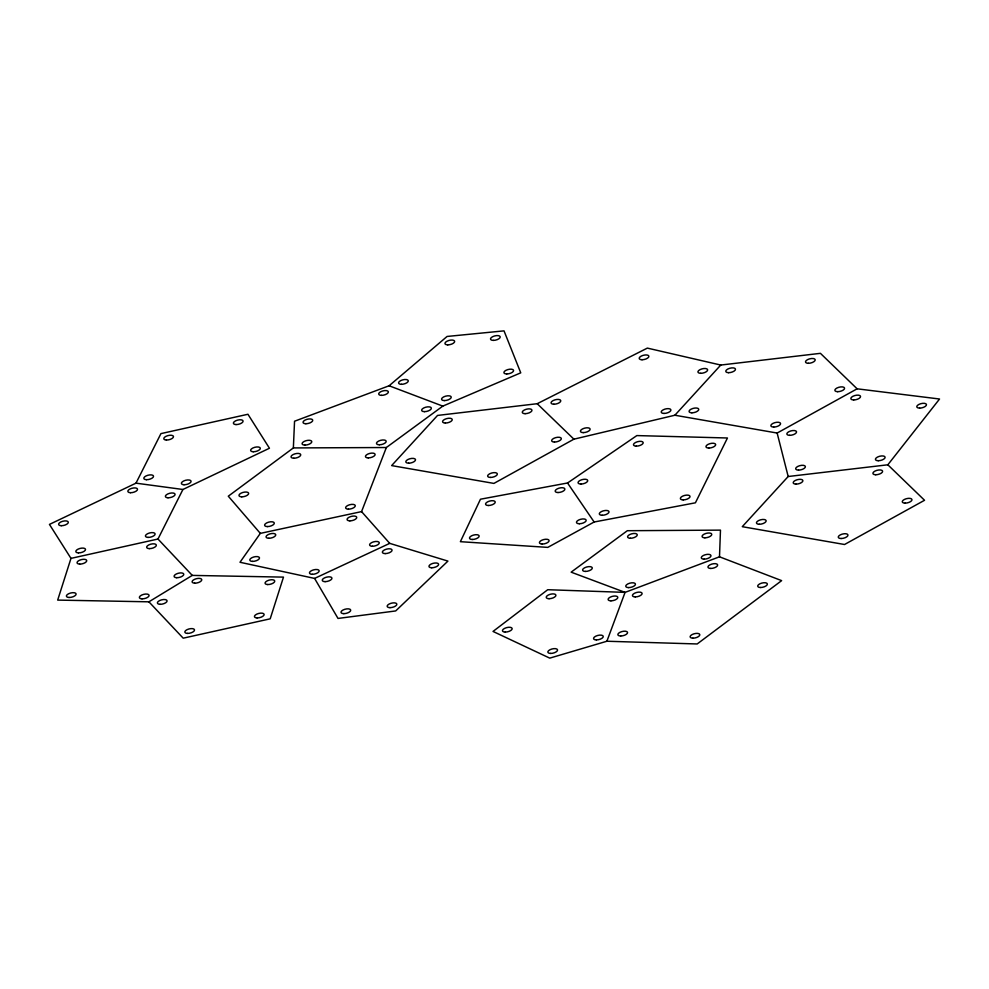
<?xml version="1.0" encoding="UTF-8"?>
<svg xmlns="http://www.w3.org/2000/svg" width="989" height="989" viewBox="0 0 989 989"><rect width="100%" height="100%" fill="white"/><g stroke="black" fill="none" stroke-linecap="round" stroke-linejoin="round"><path stroke-width="1.48" d="M719.498 556.807L720.474 530.129L627.347 530.71L571.135 572.161L625.073 592.374L719.498 556.807L781.644 580.63L697.183 643.963L606.887 641.243L549.76 658.13L493.017 631.439L547.721 589.716L625.073 592.374L606.887 641.243M260.317 533.38L228.286 496.194L293.362 447.93L294.549 421.227L389.097 385.772L447.077 336.458L504.019 330.87L520.746 372.841L442.812 406.12L386.353 447.523L361.566 511.61L260.317 533.38L239.993 562.271L314.589 578.417L389.728 543.369L447.93 561.097L395.687 610.942L338.015 618.434L314.589 578.417M135.988 483.164L160.935 433.615L247.942 414.267L269.453 448.24L182.928 489.481L135.988 483.164L49.45 524.405L70.973 558.377L57.683 600.1L148.894 601.819L192.274 575.4L283.484 577.119L270.195 618.83L183.2 638.177L148.894 601.819M70.973 558.377L157.98 539.03L182.928 489.481M887.838 464.793L924.542 500.273L844.544 544.506L742.269 526.68L788.184 476.513L887.838 464.793L939.55 399.012L857.129 388.813L777.144 433.046L674.869 415.232L573.904 439.178L493.907 483.411L391.632 465.596L437.546 415.429L537.2 403.71L647.35 348.103L720.771 365.052L820.425 353.333L857.129 388.813M674.869 415.232L720.771 365.052M567.538 482.991L636.854 435.58L727.459 437.991L695.415 502.808L594.142 522.007L547.795 547.387L460.38 541.688L480.469 499.21L567.538 482.991L594.142 522.007M293.362 447.93L386.353 447.523M389.097 385.772L442.812 406.12M537.2 403.71L573.904 439.178M157.98 539.03L192.274 575.4M361.566 511.61L389.728 543.369M777.144 433.046L788.184 476.513M549.056 598.704A4.982 2.151 -14 0 0 555.917 595.106A4.982 2.151 -14 0 0 548.252 595.057A4.982 2.151 -14 0 0 549.056 598.704M505.292 632.082A4.982 2.151 -14 0 0 512.154 628.485A4.982 2.151 -14 0 0 504.489 628.435A4.982 2.151 -14 0 0 505.292 632.082M550.688 653.432A4.982 2.151 -14 0 0 557.549 649.847A4.982 2.151 -14 0 0 549.884 649.785A4.982 2.151 -14 0 0 550.688 653.432M596.379 639.92A4.982 2.151 -14 0 0 603.241 636.323A4.982 2.151 -14 0 0 595.588 636.273A4.982 2.151 -14 0 0 596.379 639.92M610.942 600.83A4.982 2.151 -14 0 0 617.804 597.245A4.982 2.151 -14 0 0 610.139 597.183A4.982 2.151 -14 0 0 610.942 600.83M635.247 596.911A4.982 2.151 -14 0 0 642.108 593.326A4.982 2.151 -14 0 0 634.456 593.276A4.982 2.151 -14 0 0 635.247 596.911M620.696 636.001A4.982 2.151 -14 0 0 627.558 632.416A4.982 2.151 -14 0 0 619.893 632.354A4.982 2.151 -14 0 0 620.696 636.001M692.943 638.177A4.982 2.151 -14 0 0 699.804 634.592A4.982 2.151 -14 0 0 692.139 634.542A4.982 2.151 -14 0 0 692.943 638.177M760.504 587.515A4.982 2.151 -14 0 0 767.365 583.93A4.982 2.151 -14 0 0 759.713 583.881A4.982 2.151 -14 0 0 760.504 587.515M710.782 568.452A4.982 2.151 -14 0 0 717.643 564.867A4.982 2.151 -14 0 0 709.991 564.806A4.982 2.151 -14 0 0 710.782 568.452M704.897 537.806A4.982 2.151 -14 0 0 711.759 534.208A4.982 2.151 -14 0 0 704.106 534.159A4.982 2.151 -14 0 0 704.897 537.806M630.401 538.263A4.982 2.151 -14 0 0 637.262 534.678A4.982 2.151 -14 0 0 629.597 534.629A4.982 2.151 -14 0 0 630.401 538.263M585.426 571.432A4.982 2.151 -14 0 0 592.287 567.834A4.982 2.151 -14 0 0 584.623 567.785A4.982 2.151 -14 0 0 585.426 571.432M628.584 587.602A4.982 2.151 -14 0 0 635.445 584.017A4.982 2.151 -14 0 0 627.78 583.955A4.982 2.151 -14 0 0 628.584 587.602M704.119 559.144A4.982 2.151 -14 0 0 710.98 555.546A4.982 2.151 -14 0 0 703.315 555.497A4.982 2.151 -14 0 0 704.119 559.144M343.838 613.65A4.982 2.151 -14 0 0 350.699 610.065A4.982 2.151 -14 0 0 343.035 610.003A4.982 2.151 -14 0 0 343.838 613.65M389.975 607.654A4.982 2.151 -14 0 0 396.836 604.069A4.982 2.151 -14 0 0 389.172 604.019A4.982 2.151 -14 0 0 389.975 607.654M431.76 567.773A4.982 2.151 -14 0 0 438.622 564.187A4.982 2.151 -14 0 0 430.969 564.138A4.982 2.151 -14 0 0 431.76 567.773M385.203 553.593A4.982 2.151 -14 0 0 392.064 550.008A4.982 2.151 -14 0 0 384.4 549.946A4.982 2.151 -14 0 0 385.203 553.593M325.097 581.643A4.982 2.151 -14 0 0 331.945 578.046A4.982 2.151 -14 0 0 324.293 577.996A4.982 2.151 -14 0 0 325.097 581.643M424.479 411.647A4.982 2.151 -14 0 0 431.34 408.061A4.982 2.151 -14 0 0 423.675 408A4.982 2.151 -14 0 0 424.479 411.647M381.507 395.365A4.982 2.151 -14 0 0 388.368 391.78A4.982 2.151 -14 0 0 380.703 391.731A4.982 2.151 -14 0 0 381.507 395.365M305.873 423.737A4.982 2.151 -14 0 0 312.734 420.14A4.982 2.151 -14 0 0 305.069 420.09A4.982 2.151 -14 0 0 305.873 423.737M304.921 445.099A4.982 2.151 -14 0 0 311.782 441.514A4.982 2.151 -14 0 0 304.118 441.453A4.982 2.151 -14 0 0 304.921 445.099M379.306 444.778A4.982 2.151 -14 0 0 386.167 441.181A4.982 2.151 -14 0 0 378.515 441.131A4.982 2.151 -14 0 0 379.306 444.778M506.727 373.966A4.982 2.151 -14 0 0 513.588 370.381A4.982 2.151 -14 0 0 505.923 370.331A4.982 2.151 -14 0 0 506.727 373.966M493.338 340.389A4.982 2.151 -14 0 0 500.199 336.792A4.982 2.151 -14 0 0 492.547 336.742A4.982 2.151 -14 0 0 493.338 340.389M447.794 344.864A4.982 2.151 -14 0 0 454.656 341.267A4.982 2.151 -14 0 0 446.991 341.217A4.982 2.151 -14 0 0 447.794 344.864M401.41 384.313A4.982 2.151 -14 0 0 408.272 380.716A4.982 2.151 -14 0 0 400.607 380.666A4.982 2.151 -14 0 0 401.41 384.313M444.37 400.582A4.982 2.151 -14 0 0 451.231 396.997A4.982 2.151 -14 0 0 443.579 396.948A4.982 2.151 -14 0 0 444.37 400.582M372.408 546.262A4.982 2.151 -14 0 0 379.269 542.677A4.982 2.151 -14 0 0 371.604 542.627A4.982 2.151 -14 0 0 372.408 546.262M349.883 520.857A4.982 2.151 -14 0 0 356.745 517.272A4.982 2.151 -14 0 0 349.08 517.222A4.982 2.151 -14 0 0 349.883 520.857M268.884 538.276A4.982 2.151 -14 0 0 275.746 534.69A4.982 2.151 -14 0 0 268.081 534.629A4.982 2.151 -14 0 0 268.884 538.276M252.628 561.393A4.982 2.151 -14 0 0 259.489 557.796A4.982 2.151 -14 0 0 251.824 557.747A4.982 2.151 -14 0 0 252.628 561.393M312.301 574.312A4.982 2.151 -14 0 0 319.163 570.715A4.982 2.151 -14 0 0 311.498 570.665A4.982 2.151 -14 0 0 312.301 574.312M368.254 457.895A4.982 2.151 -14 0 0 375.115 454.31A4.982 2.151 -14 0 0 367.463 454.26A4.982 2.151 -14 0 0 368.254 457.895M293.869 458.228A4.982 2.151 -14 0 0 300.73 454.631A4.982 2.151 -14 0 0 293.065 454.581A4.982 2.151 -14 0 0 293.869 458.228M241.798 496.837A4.982 2.151 -14 0 0 248.659 493.251A4.982 2.151 -14 0 0 241.007 493.19A4.982 2.151 -14 0 0 241.798 496.837M267.426 526.581A4.982 2.151 -14 0 0 274.287 522.983A4.982 2.151 -14 0 0 266.634 522.934A4.982 2.151 -14 0 0 267.426 526.581M348.425 509.162A4.982 2.151 -14 0 0 355.286 505.577A4.982 2.151 -14 0 0 347.634 505.527A4.982 2.151 -14 0 0 348.425 509.162M472.297 539.487A4.982 2.151 -14 0 0 479.158 535.902A4.982 2.151 -14 0 0 471.506 535.853A4.982 2.151 -14 0 0 472.297 539.487M542.232 544.049A4.982 2.151 -14 0 0 549.093 540.464A4.982 2.151 -14 0 0 541.428 540.414A4.982 2.151 -14 0 0 542.232 544.049M579.307 523.75A4.982 2.151 -14 0 0 586.168 520.152A4.982 2.151 -14 0 0 578.503 520.103A4.982 2.151 -14 0 0 579.307 523.75M558.019 492.534A4.982 2.151 -14 0 0 564.88 488.949A4.982 2.151 -14 0 0 557.215 488.887A4.982 2.151 -14 0 0 558.019 492.534M488.368 505.503A4.982 2.151 -14 0 0 495.229 501.918A4.982 2.151 -14 0 0 487.565 501.868A4.982 2.151 -14 0 0 488.368 505.503M683.164 499.902A4.982 2.151 -14 0 0 690.025 496.317A4.982 2.151 -14 0 0 682.373 496.268A4.982 2.151 -14 0 0 683.164 499.902M708.804 448.054A4.982 2.151 -14 0 0 715.665 444.469A4.982 2.151 -14 0 0 708 444.407A4.982 2.151 -14 0 0 708.804 448.054M636.323 446.138A4.982 2.151 -14 0 0 643.184 442.54A4.982 2.151 -14 0 0 635.519 442.491A4.982 2.151 -14 0 0 636.323 446.138M580.864 484.054A4.982 2.151 -14 0 0 587.726 480.469A4.982 2.151 -14 0 0 580.061 480.419A4.982 2.151 -14 0 0 580.864 484.054M602.153 515.269A4.982 2.151 -14 0 0 609.014 511.672A4.982 2.151 -14 0 0 601.349 511.622A4.982 2.151 -14 0 0 602.153 515.269M253.233 451.75A4.982 2.151 -14 0 0 260.317 448.264A4.982 2.151 -14 0 0 252.825 448.017A4.982 2.151 -14 0 0 253.233 451.75M236.012 424.565A4.982 2.151 -14 0 0 243.096 421.079A4.982 2.151 -14 0 0 235.605 420.832A4.982 2.151 -14 0 0 236.012 424.565M166.412 440.043A4.982 2.151 -14 0 0 173.495 436.557A4.982 2.151 -14 0 0 166.004 436.31A4.982 2.151 -14 0 0 166.412 440.043M146.446 479.69A4.982 2.151 -14 0 0 153.53 476.191A4.982 2.151 -14 0 0 146.051 475.944A4.982 2.151 -14 0 0 146.446 479.69M184.003 484.746A4.982 2.151 -14 0 0 191.087 481.26A4.982 2.151 -14 0 0 183.595 481.013A4.982 2.151 -14 0 0 184.003 484.746M149.265 548.623A4.982 2.151 -14 0 0 156.349 545.137A4.982 2.151 -14 0 0 148.857 544.89A4.982 2.151 -14 0 0 149.265 548.623M79.664 564.101A4.982 2.151 -14 0 0 86.748 560.615A4.982 2.151 -14 0 0 79.256 560.367A4.982 2.151 -14 0 0 79.664 564.101M69.032 597.48A4.982 2.151 -14 0 0 76.116 593.981A4.982 2.151 -14 0 0 68.637 593.734A4.982 2.151 -14 0 0 69.032 597.48M142.008 598.852A4.982 2.151 -14 0 0 149.092 595.353A4.982 2.151 -14 0 0 141.6 595.106A4.982 2.151 -14 0 0 142.008 598.852M176.71 577.712A4.982 2.151 -14 0 0 183.793 574.226A4.982 2.151 -14 0 0 176.302 573.979A4.982 2.151 -14 0 0 176.71 577.712M168.006 497.776A4.982 2.151 -14 0 0 175.09 494.29A4.982 2.151 -14 0 0 167.598 494.043A4.982 2.151 -14 0 0 168.006 497.776M130.449 492.707A4.982 2.151 -14 0 0 137.533 489.221A4.982 2.151 -14 0 0 130.054 488.974A4.982 2.151 -14 0 0 130.449 492.707M61.231 525.703A4.982 2.151 -14 0 0 68.315 522.217A4.982 2.151 -14 0 0 60.824 521.969A4.982 2.151 -14 0 0 61.231 525.703M78.44 552.888A4.982 2.151 -14 0 0 85.524 549.402A4.982 2.151 -14 0 0 78.032 549.155A4.982 2.151 -14 0 0 78.44 552.888M148.041 537.41A4.982 2.151 -14 0 0 155.125 533.924A4.982 2.151 -14 0 0 147.645 533.677A4.982 2.151 -14 0 0 148.041 537.41M257.053 617.927A4.982 2.151 -14 0 0 264.137 614.441A4.982 2.151 -14 0 0 256.646 614.194A4.982 2.151 -14 0 0 257.053 617.927M267.685 584.548A4.982 2.151 -14 0 0 274.769 581.062A4.982 2.151 -14 0 0 267.277 580.815A4.982 2.151 -14 0 0 267.685 584.548M194.722 583.176A4.982 2.151 -14 0 0 201.793 579.69A4.982 2.151 -14 0 0 194.314 579.443A4.982 2.151 -14 0 0 194.722 583.176M160.02 604.316A4.982 2.151 -14 0 0 167.092 600.83A4.982 2.151 -14 0 0 159.612 600.583A4.982 2.151 -14 0 0 160.02 604.316M187.453 633.405A4.982 2.151 -14 0 0 194.536 629.919A4.982 2.151 -14 0 0 187.045 629.672A4.982 2.151 -14 0 0 187.453 633.405M445.384 423.045A4.982 2.151 -14 0 0 452.245 419.46A4.982 2.151 -14 0 0 444.58 419.41A4.982 2.151 -14 0 0 445.384 423.045M408.655 463.186A4.982 2.151 -14 0 0 415.516 459.588A4.982 2.151 -14 0 0 407.851 459.539A4.982 2.151 -14 0 0 408.655 463.186M490.47 477.44A4.982 2.151 -14 0 0 497.331 473.842A4.982 2.151 -14 0 0 489.666 473.793A4.982 2.151 -14 0 0 490.47 477.44M554.47 442.046A4.982 2.151 -14 0 0 561.332 438.461A4.982 2.151 -14 0 0 553.667 438.411A4.982 2.151 -14 0 0 554.47 442.046M525.097 413.674A4.982 2.151 -14 0 0 531.958 410.076A4.982 2.151 -14 0 0 524.306 410.027A4.982 2.151 -14 0 0 525.097 413.674M642.022 359.749A4.982 2.151 -14 0 0 648.883 356.164A4.982 2.151 -14 0 0 641.231 356.102A4.982 2.151 -14 0 0 642.022 359.749M553.902 404.229A4.982 2.151 -14 0 0 560.763 400.632A4.982 2.151 -14 0 0 553.098 400.582A4.982 2.151 -14 0 0 553.902 404.229M583.263 432.613A4.982 2.151 -14 0 0 590.124 429.016A4.982 2.151 -14 0 0 582.459 428.966A4.982 2.151 -14 0 0 583.263 432.613M664.039 413.439A4.982 2.151 -14 0 0 670.901 409.854A4.982 2.151 -14 0 0 663.236 409.805A4.982 2.151 -14 0 0 664.039 413.439M700.768 373.31A4.982 2.151 -14 0 0 707.63 369.713A4.982 2.151 -14 0 0 699.965 369.663A4.982 2.151 -14 0 0 700.768 373.31M875.747 474.757A4.982 2.151 -14 0 0 882.608 471.16A4.982 2.151 -14 0 0 874.944 471.11A4.982 2.151 -14 0 0 875.747 474.757M796.021 484.128A4.982 2.151 -14 0 0 802.883 480.543A4.982 2.151 -14 0 0 795.218 480.493A4.982 2.151 -14 0 0 796.021 484.128M759.292 524.269A4.982 2.151 -14 0 0 766.154 520.684A4.982 2.151 -14 0 0 758.489 520.622A4.982 2.151 -14 0 0 759.292 524.269M841.107 538.523A4.982 2.151 -14 0 0 847.969 534.938A4.982 2.151 -14 0 0 840.304 534.876A4.982 2.151 -14 0 0 841.107 538.523M905.108 503.141A4.982 2.151 -14 0 0 911.969 499.544A4.982 2.151 -14 0 0 904.305 499.494A4.982 2.151 -14 0 0 905.108 503.141M808.334 363.297A4.982 2.151 -14 0 0 815.196 359.699A4.982 2.151 -14 0 0 807.543 359.65A4.982 2.151 -14 0 0 808.334 363.297M728.609 372.68A4.982 2.151 -14 0 0 735.47 369.082A4.982 2.151 -14 0 0 727.817 369.033A4.982 2.151 -14 0 0 728.609 372.68M691.892 412.809A4.982 2.151 -14 0 0 698.753 409.223A4.982 2.151 -14 0 0 691.088 409.174A4.982 2.151 -14 0 0 691.892 412.809M773.707 427.063A4.982 2.151 -14 0 0 780.568 423.477A4.982 2.151 -14 0 0 772.904 423.416A4.982 2.151 -14 0 0 773.707 427.063M837.695 391.681A4.982 2.151 -14 0 0 844.557 388.084A4.982 2.151 -14 0 0 836.904 388.034A4.982 2.151 -14 0 0 837.695 391.681M919.609 408.111A4.982 2.151 -14 0 0 926.47 404.513A4.982 2.151 -14 0 0 918.818 404.464A4.982 2.151 -14 0 0 919.609 408.111M853.68 399.952A4.982 2.151 -14 0 0 860.541 396.354A4.982 2.151 -14 0 0 852.877 396.305A4.982 2.151 -14 0 0 853.68 399.952M789.679 435.333A4.982 2.151 -14 0 0 796.541 431.736A4.982 2.151 -14 0 0 788.888 431.686A4.982 2.151 -14 0 0 789.679 435.333M798.519 470.109A4.982 2.151 -14 0 0 805.38 466.524A4.982 2.151 -14 0 0 797.715 466.462A4.982 2.151 -14 0 0 798.519 470.109M878.244 460.726A4.982 2.151 -14 0 0 885.106 457.141A4.982 2.151 -14 0 0 877.441 457.091A4.982 2.151 -14 0 0 878.244 460.726"/></g></svg>
